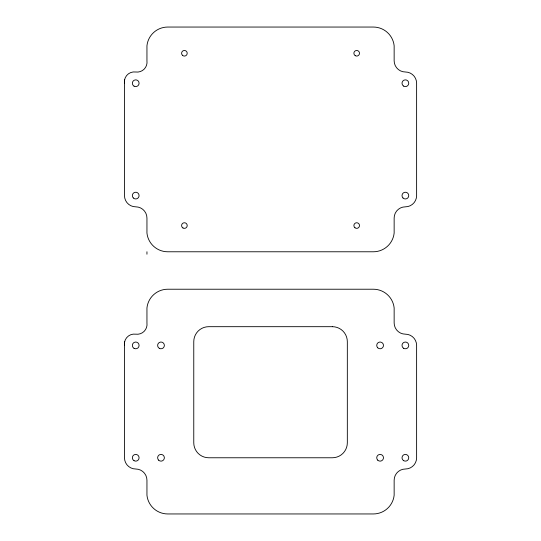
<?xml version="1.0" encoding="UTF-8"?>
<svg xmlns="http://www.w3.org/2000/svg" width="541" height="541" viewBox="0 0 541 541"><rect width="100%" height="100%" fill="white"/><g stroke="black" fill="none" stroke-linecap="round" stroke-linejoin="round"><path stroke-width="0.81" d="M124.477 79.676L124.477 83.233M124.477 341.851L124.477 345.408M146.949 251.775L146.949 254.209M124.477 80.602L124.477 195.592A11.239 11.239 0 0 0 135.717 206.831A11.239 11.239 0 0 1 146.949 218.064L146.949 233.049A20.903 20.903 0 0 0 167.737 251.775L373.358 251.775A20.903 20.903 0 0 0 394.146 233.049L394.146 218.064A11.239 11.239 0 0 1 405.385 206.831A11.239 11.239 0 0 0 416.617 195.592L416.617 83.233A11.239 11.239 0 0 0 405.385 71.994A11.239 11.239 0 0 1 394.146 60.761L394.146 45.775A20.903 20.903 0 0 0 373.358 27.05L167.737 27.05A20.903 20.903 0 0 0 146.949 45.775L146.949 60.761A9.934 9.934 0 0 1 135.717 71.994A9.934 9.934 0 0 0 124.518 80.176M124.477 342.778L124.477 457.767A11.239 11.239 0 0 0 135.717 469.006A11.239 11.239 0 0 1 146.949 480.239L146.949 495.225A20.903 20.903 0 0 0 167.737 513.95L373.358 513.95A20.903 20.903 0 0 0 394.146 495.225L394.146 480.239A11.239 11.239 0 0 1 405.385 469.006A11.239 11.239 0 0 0 416.617 457.767L416.617 345.408A11.239 11.239 0 0 0 405.385 334.169A11.239 11.239 0 0 1 394.146 322.936L394.146 307.951A20.903 20.903 0 0 0 373.358 289.225L167.737 289.225A20.903 20.903 0 0 0 146.949 307.951L146.949 322.936A9.934 9.934 0 0 1 135.717 334.169A9.934 9.934 0 0 0 124.518 342.352M332.35 326.683L208.752 326.683A14.979 14.979 0 0 0 193.766 341.662L193.766 442.788A14.979 14.979 0 0 0 208.752 457.767L332.35 457.767A14.979 14.979 0 0 0 347.329 442.788L347.329 341.662A14.979 14.979 0 0 0 332.35 326.683M134.033 86.147A3.368 3.368 0 0 0 139.084 83.233A3.368 3.368 0 0 0 134.033 80.311A3.368 3.368 0 0 0 134.033 86.147M403.566 86.066A3.368 3.368 0 0 0 408.753 83.388A3.368 3.368 0 0 0 403.836 80.237A3.368 3.368 0 0 0 403.566 86.066M402.998 197.979A3.368 3.368 0 0 0 408.638 196.464A3.368 3.368 0 0 0 404.512 192.339A3.368 3.368 0 0 0 402.998 197.979M133.329 197.979A3.368 3.368 0 0 0 138.969 196.464A3.368 3.368 0 0 0 134.844 192.339A3.368 3.368 0 0 0 133.329 197.979M182.418 55.256A2.806 2.806 0 0 0 187.118 53.992A2.806 2.806 0 0 0 183.676 50.556A2.806 2.806 0 0 0 182.418 55.256M355.288 55.703A2.806 2.806 0 0 0 359.501 53.268A2.806 2.806 0 0 0 355.288 50.834A2.806 2.806 0 0 0 355.288 55.703M354.964 227.768A2.806 2.806 0 0 0 359.474 225.949A2.806 2.806 0 0 0 355.64 222.953A2.806 2.806 0 0 0 354.964 227.768M183 227.991A2.806 2.806 0 0 0 187.213 225.556A2.806 2.806 0 0 0 183 223.122A2.806 2.806 0 0 0 183 227.991M134.033 460.689A3.368 3.368 0 0 0 139.084 457.767A3.368 3.368 0 0 0 134.033 454.853A3.368 3.368 0 0 0 134.033 460.689M403.701 460.689A3.368 3.368 0 0 0 408.753 457.767A3.368 3.368 0 0 0 403.701 454.853A3.368 3.368 0 0 0 403.701 460.689M403.566 348.248A3.368 3.368 0 0 0 408.753 345.564A3.368 3.368 0 0 0 403.836 342.412A3.368 3.368 0 0 0 403.566 348.248M134.033 348.33A3.368 3.368 0 0 0 139.084 345.408A3.368 3.368 0 0 0 134.033 342.487A3.368 3.368 0 0 0 134.033 348.33M159.311 348.33A3.368 3.368 0 0 0 164.369 345.408A3.368 3.368 0 0 0 159.311 342.487A3.368 3.368 0 0 0 159.311 348.33M158.614 460.154A3.368 3.368 0 0 0 164.254 458.64A3.368 3.368 0 0 0 160.122 454.514A3.368 3.368 0 0 0 158.614 460.154M377.719 347.789A3.368 3.368 0 0 0 383.359 346.281A3.368 3.368 0 0 0 379.227 342.149A3.368 3.368 0 0 0 377.719 347.789M377.719 460.154A3.368 3.368 0 0 0 383.359 458.64A3.368 3.368 0 0 0 379.227 454.514A3.368 3.368 0 0 0 377.719 460.154"/></g></svg>
